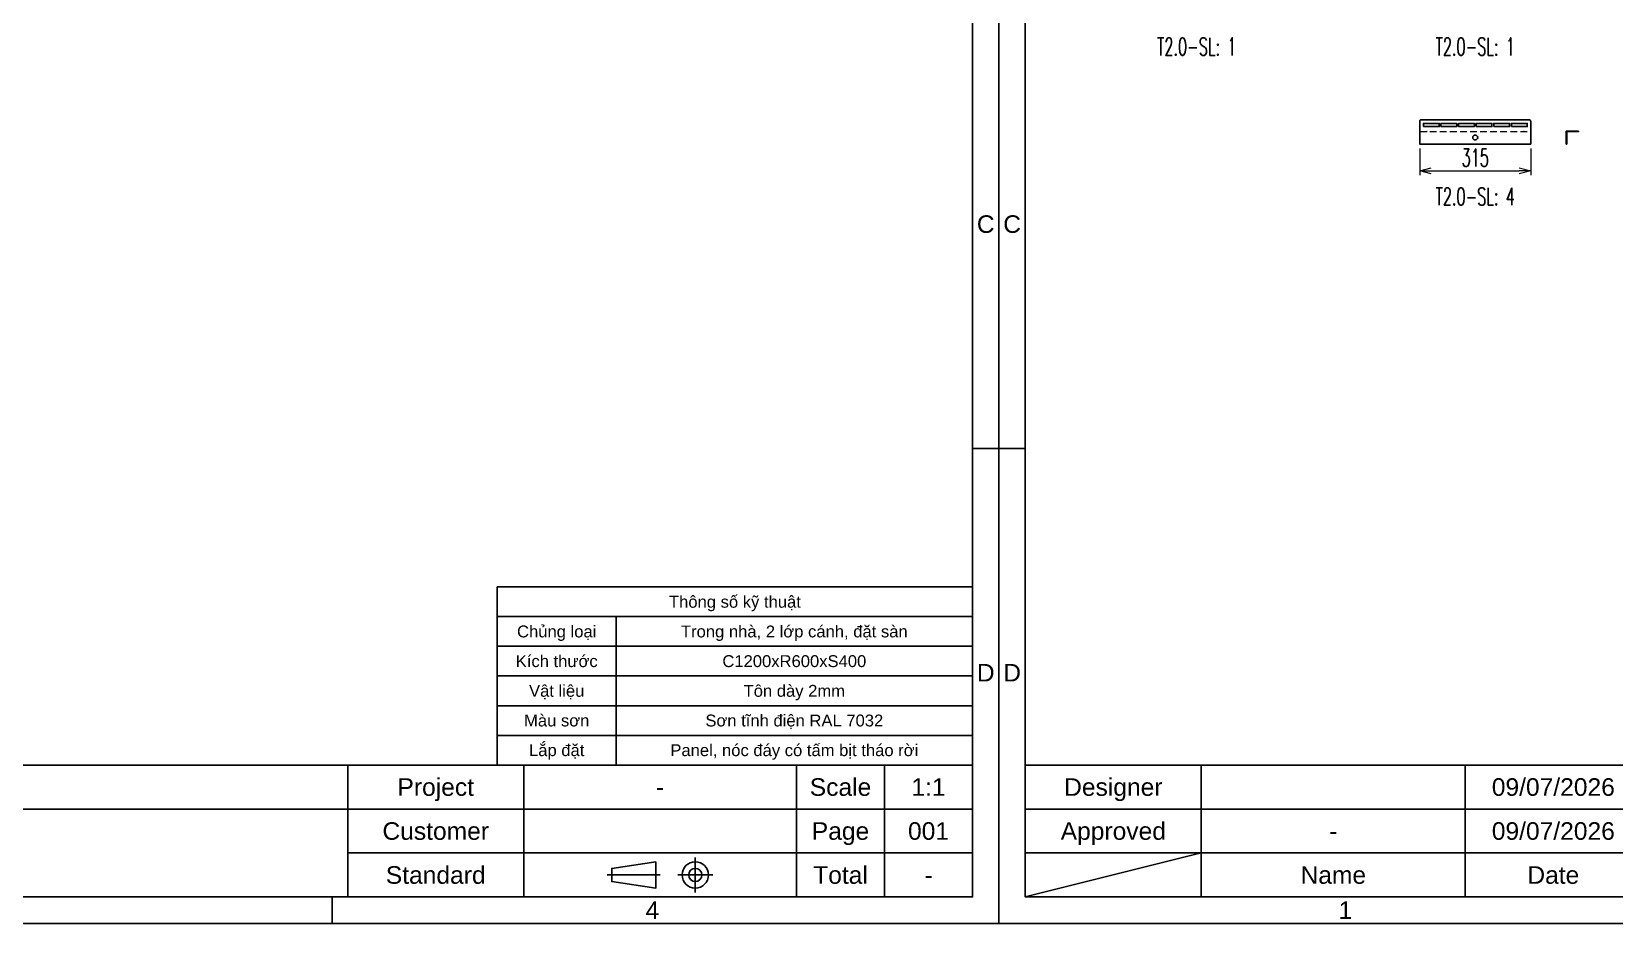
# Model space of a CAD drawing. Header units: millimetres. Extents: x 44190 to 77260, y -67199 to -50358.
# Drawn here: x 57778 to 62274, y -67199 to -64665 of the extents above; entities that cross this region are included whole.
import ezdxf
from ezdxf.enums import TextEntityAlignment as Align

# ---------------------------------------------------------------- set-up
doc = ezdxf.new("R2010")
doc.units = ezdxf.units.MM
doc.header["$LTSCALE"] = 3
doc.linetypes.add('HIDDEN', pattern=[9.525, 6.35, -3.175])
doc.layers.add('@.DM. NÉT ĐỨT', color=8, linetype='HIDDEN', lineweight=9)
for name, color, linetype in [('@.TEXT', 7, 'Continuous'), ('@.VISIBLE', 7, 'Continuous'), ('dim', 7, 'Continuous')]:
    doc.layers.add(name, color=color, linetype=linetype)
doc.styles.add('Ann_w01', font='romans.shx', dxfattribs={"width": 0.6, "bigfont": 'chineset.shx'})
doc.styles.add('Arial', font='arial.ttf')
doc.dimstyles.new('Dim 01_SC25', dxfattribs={"dimscale": 25, "dimtxt": 2, "dimasz": 1.3, "dimexe": 0.5, "dimexo": 0.5, "dimgap": 0.5, "dimtad": 1, "dimdec": 1, "dimzin": 12, "dimdsep": 46, "dimtxsty": 'Ann_w01', "dimblk": 'OPEN30', "dimcen": 1.5, "dimclrd": 6, "dimclre": 6, "dimclrt": 3, "dimadec": 1, "dimazin": 3, "dimtm": 1e-09, "dimtfac": 1, "dimtdec": 1, "dimtmove": 0, "dimatfit": 3, "dimldrblk": 'OPEN30', "dimfxl": 1, "dimtolj": 1, "dimlwd": 20, "dimlwe": 20, "dimarcsym": 0})

# ---------------------------------------------------------------- blocks, each defined once
blk = doc.blocks.new('_Open30')
at = {"color": 0, "linetype": 'ByBlock', "lineweight": -2}
for p, q in [((-1, 0.27), (0, 0)), ((0, 0), (-1, -0.27)), ((0, 0), (-1, 0))]:
    blk.add_line(p, q, dxfattribs=at)
blk = doc.blocks.new('*D321')
at = {"layer": 'Defpoints', "color": 0, "transparency": 16777216}
for p in [(61721.2, -64984), (62036.2, -64984), (62036.2, -65060.4)]:
    blk.add_point(p, dxfattribs=at)
at = {"layer": 'dim', "color": 6, "lineweight": 20, "transparency": 16777216}
for p, q in [((61721.2, -64996.5), (61721.2, -65072.9)), ((62036.2, -64996.5), (62036.2, -65072.9)), ((61753.7, -65060.4), (62003.7, -65060.4))]:
    blk.add_line(p, q, dxfattribs=at)
at = {"layer": 'dim', "color": 6, "lineweight": 20, "transparency": 16777216, "xscale": 32.5, "yscale": 32.5, "zscale": 32.5, "rotation": 180}
blk.add_blockref('_Open30', (61721.2, -65060.4), dxfattribs=at)
at = {"layer": 'dim', "color": 6, "lineweight": 20, "transparency": 16777216, "xscale": 32.5, "yscale": 32.5, "zscale": 32.5}
blk.add_blockref('_Open30', (62036.2, -65060.4), dxfattribs=at)
at = {"layer": 'dim', "color": 3, "transparency": 16777216, "insert": (61878.7, -65022.9), "char_height": 50, "attachment_point": 5, "style": 'Ann_w01'}
blk.add_mtext('\\A1;315', dxfattribs=at)
blk = doc.blocks.new('Standard ISO')
at = {"color": 6}
for p, q in [((4, -2), (4, 2)), ((-6, 0), (0, 0)), ((6, 0), (2, 0))]:
    blk.add_line(p, q, dxfattribs=at)
blk.add_lwpolyline([(-0.5, 1.5), (-0.5, -1.5), (-5.5, -0.75), (-5.5, 0.75), (-0.5, 1.5)])
for radius in [1.5, 0.75]:
    blk.add_circle((4, 0), radius)
blk = doc.blocks.new('KHUNG BAN VE (Made by Tung)')
at = {"layer": '@.VISIBLE', "color": 8}
for p, q in [((3, 54), (0, 54)), ((294, 54), (297, 54)), ((23, 18), (23, 3)), ((53, 18), (53, 3)), ((223, 18), (223, 3)), ((243, 18), (243, 3)), ((274, 18), (274, 3)), ((284, 18), (284, 3)), ((3, 13), (73, 13)), ((123, 13), (294, 13)), ((3, 8), (73, 8)), ((23, 8), (3, 3)), ((223, 8), (294, 8)), ((221.25, 3), (221.25, 0))]:
    blk.add_line(p, q, dxfattribs=at)
for points in [[(0, 0), (297, 0), (297, 210), (0, 210)], [(3, 3), (294, 3), (294, 207), (3, 207)], [(3, 18), (294, 18), (294, 3), (3, 3)]]:
    blk.add_lwpolyline(points, close=True, dxfattribs=at)
blk.add_blockref('Standard ISO', (258.5, 5.5))
at = {"layer": '@.TEXT', "color": 1, "style": 'Arial'}
for s, p in [('C', (1.5, 79.5)), ('C', (295.5, 79.5)), ('D', (1.5, 28.5)), ('D', (295.5, 28.5)), ('09/07/2026', (63, 15.5)), ('09/07/2026', (63, 10.5)), ('1', (39.375, 1.5)), ('4', (257.625, 1.5))]:
    blk.add_text(s, height=2, dxfattribs=at).set_placement(p, align=Align.MIDDLE_CENTER)
at = {"layer": '@.TEXT', "color": 2, "style": 'Arial'}
for s, p in [('Designer', (13, 15.5)), ('Project', (233, 15.5)), ('Scale', (279, 15.5)), ('Approved', (13, 10.5)), ('Customer', (233, 10.5)), ('Page', (279, 10.5)), ('Name', (38, 5.5)), ('Date', (63, 5.5)), ('Standard', (233, 5.5)), ('Total', (279, 5.5))]:
    blk.add_text(s, height=2, dxfattribs=at).set_placement(p, align=Align.MIDDLE_CENTER)
at = {"layer": '@.TEXT', "color": 1, "style": 'Arial'}
for tag, height, p in [('DESIGNER_NAME', 2, (38, 15.5)), ('PROJECT_CODE', 2, (258.5, 15.5)), ('SCALE', 2, (289, 15.5)), ('APPROVED_NAME', 2, (38, 10.5)), ('CUSTOMER_NAME', 2, (258.5, 10.5)), ('PAGE', 2, (289, 10.5)), ('DRAWING_NAME', 4, (173, 8)), ('TOTAL', 2, (289, 5.5))]:
    blk.add_attdef(tag, text='', height=height, dxfattribs=at).set_placement(p, align=Align.MIDDLE_CENTER)
blk = doc.blocks.new('Bảng thông số (Made by Tung)')
at = {"color": 8}
for points in [[(-80, 25), (0, 25), (0, 30), (-80, 30)], [(-80, 20), (-60, 20), (-60, 25), (-80, 25)], [(-60, 20), (0, 20), (0, 25), (-60, 25)], [(-80, 15), (-60, 15), (-60, 20), (-80, 20)], [(-60, 15), (0, 15), (0, 20), (-60, 20)], [(-80, 10), (-60, 10), (-60, 15), (-80, 15)], [(-60, 10), (0, 10), (0, 15), (-60, 15)], [(-80, 5), (-60, 5), (-60, 10), (-80, 10)], [(-60, 5), (0, 5), (0, 10), (-60, 10)], [(-80, 0), (-60, 0), (-60, 5), (-80, 5)], [(-60, 0), (0, 0), (0, 5), (-60, 5)]]:
    blk.add_lwpolyline(points, close=True, dxfattribs=at)
at = {"color": 4, "style": 'Arial'}
for tag, p in [('FORM', (-30, 22.5)), ('SIZE', (-30, 17.5)), ('MATERIAL', (-30, 12.5)), ('PAINTING', (-30, 7.5)), ('ASSEMBLY', (-30, 2.5))]:
    blk.add_attdef(tag, text='', height=2, dxfattribs=at).set_placement(p, align=Align.MIDDLE_CENTER)
at = {"layer": '@.TEXT', "color": 1, "style": 'Arial'}
blk.add_text('Thông số kỹ thuật', height=2, dxfattribs=at).set_placement((-40, 27.5), align=Align.MIDDLE_CENTER)
at = {"layer": '@.TEXT', "color": 2, "style": 'Arial'}
for s, p in [('Chủng loại', (-70, 22.5)), ('Kích thước', (-70, 17.5)), ('Vật liệu', (-70, 12.5)), ('Màu sơn', (-70, 7.5)), ('Lắp đặt', (-70, 2.5))]:
    blk.add_text(s, height=2, dxfattribs=at).set_placement(p, align=Align.MIDDLE_CENTER)

msp = doc.modelspace()

# ---------------------------------------------------------------- linework, layer by layer
at = {"color": 1}
for p, q in [((61740, -64948.42), (61742, -64948.42)), ((62017.42, -64948.42), (62015.42, -64948.42))]:
    msp.add_line(p, q, dxfattribs=at)
msp.add_lwpolyline([(62036.21, -64984.02), (62036.21, -64919.82, 0.4142136), (62031.21, -64914.82), (61726.21, -64914.82, 0.4142136), (61721.21, -64919.82), (61721.21, -64984.02)], format="xyb", close=True)
for points in [[(61731.21, -64934.32), (61776.21, -64934.32), (61776.21, -64925.32), (61731.21, -64925.32)], [(61781.21, -64934.32), (61826.21, -64934.32), (61826.21, -64925.32), (61781.21, -64925.32)], [(61831.21, -64934.32), (61876.21, -64934.32), (61876.21, -64925.32), (61831.21, -64925.32)], [(61881.21, -64934.32), (61926.21, -64934.32), (61926.21, -64925.32), (61881.21, -64925.32)], [(61931.21, -64934.32), (61976.21, -64934.32), (61976.21, -64925.32), (61931.21, -64925.32)], [(61981.21, -64934.32), (62026.21, -64934.32), (62026.21, -64925.32), (61981.21, -64925.32)], [(62172.12, -64947.02), (62137.12, -64947.02), (62137.12, -64984.02), (62138.62, -64984.02), (62138.62, -64948.52), (62172.12, -64948.52)]]:
    msp.add_lwpolyline(points, close=True)
msp.add_circle((61878.71, -64965.52), 7)
at = {"layer": '@.DM. NÉT ĐỨT', "linetype": 'HIDDEN'}
msp.add_line((61721.21, -64948.42), (62036.21, -64948.42), dxfattribs=at)

# ---------------------------------------------------------------- block references
at = {"xscale": 16.875, "yscale": 16.875, "zscale": 16.875}
msp.add_blockref('Bảng thông số (Made by Tung)', (60450.49, -66749.1), dxfattribs=at).add_auto_attribs({'MATERIAL': 'Tôn dày 2mm', 'ASSEMBLY': 'Panel, nóc đáy có tấm bịt tháo rời', 'PAINTING': 'Sơn tĩnh điện RAL 7032', 'SIZE': 'C1200xR600xS400', 'FORM': 'Trong nhà, 2 lớp cánh, đặt sàn'})
at = {"layer": '@.VISIBLE'}
ref = msp.add_blockref('KHUNG BAN VE (Made by Tung)', (53100.49, -67199.1), dxfattribs=dict(at, xscale=25, yscale=25, zscale=25))
ref.add_attrib('TOTAL', '-', dxfattribs={"layer": '@.TEXT', "color": 1, "height": 50, "style": 'Arial'}).set_placement((60325.49, -67061.6), align=Align.MIDDLE_CENTER)
ref.add_attrib('PAGE', '001', dxfattribs={"layer": '@.TEXT', "color": 1, "height": 50, "style": 'Arial'}).set_placement((60325.49, -66936.6), align=Align.MIDDLE_CENTER)
ref.add_attrib('SCALE', '1:1', dxfattribs={"layer": '@.TEXT', "color": 1, "height": 50, "style": 'Arial'}).set_placement((60325.49, -66811.6), align=Align.MIDDLE_CENTER)
ref.add_attrib('PROJECT_CODE', '-', dxfattribs={"layer": '@.TEXT', "color": 1, "height": 50, "style": 'Arial'}).set_placement((59562.99, -66811.6), align=Align.MIDDLE_CENTER)
ref = msp.add_blockref('KHUNG BAN VE (Made by Tung)', (60525.49, -67199.1), dxfattribs=dict(at, xscale=25, yscale=25, zscale=25))
ref.add_attrib('APPROVED_NAME', '-', dxfattribs={"layer": '@.TEXT', "color": 1, "height": 50, "style": 'Arial'}).set_placement((61475.49, -66936.6), align=Align.MIDDLE_CENTER)

# ---------------------------------------------------------------- texts
at = {"layer": 'dim', "color": 1, "style": 'Ann_w01', "width": 0.6}
for s, p in [('T2.0-SL: 1', (61087.57, -64707.14)), ('T2.0-SL: 1', (61878.71, -64707.14)), ('T2.0-SL: 4', (61878.71, -65133.08))]:
    msp.add_text(s, height=50, dxfattribs=at).set_placement(p, align=Align.MIDDLE_CENTER)

# ---------------------------------------------------------------- dimensions: what is measured, and where the dimension line sits
at = {"layer": 'dim'}
dim = msp.add_linear_dim(base=(62036.21, -65060.41), p1=(61721.21, -64984.02), p2=(62036.21, -64984.02), dimstyle='Dim 01_SC25', dxfattribs=at)
dim.commit()
dim.dimension.update_dxf_attribs({"geometry": '*D321', "text_midpoint": (61878.71, -65022.91)})

doc.saveas('drawing.dxf')
